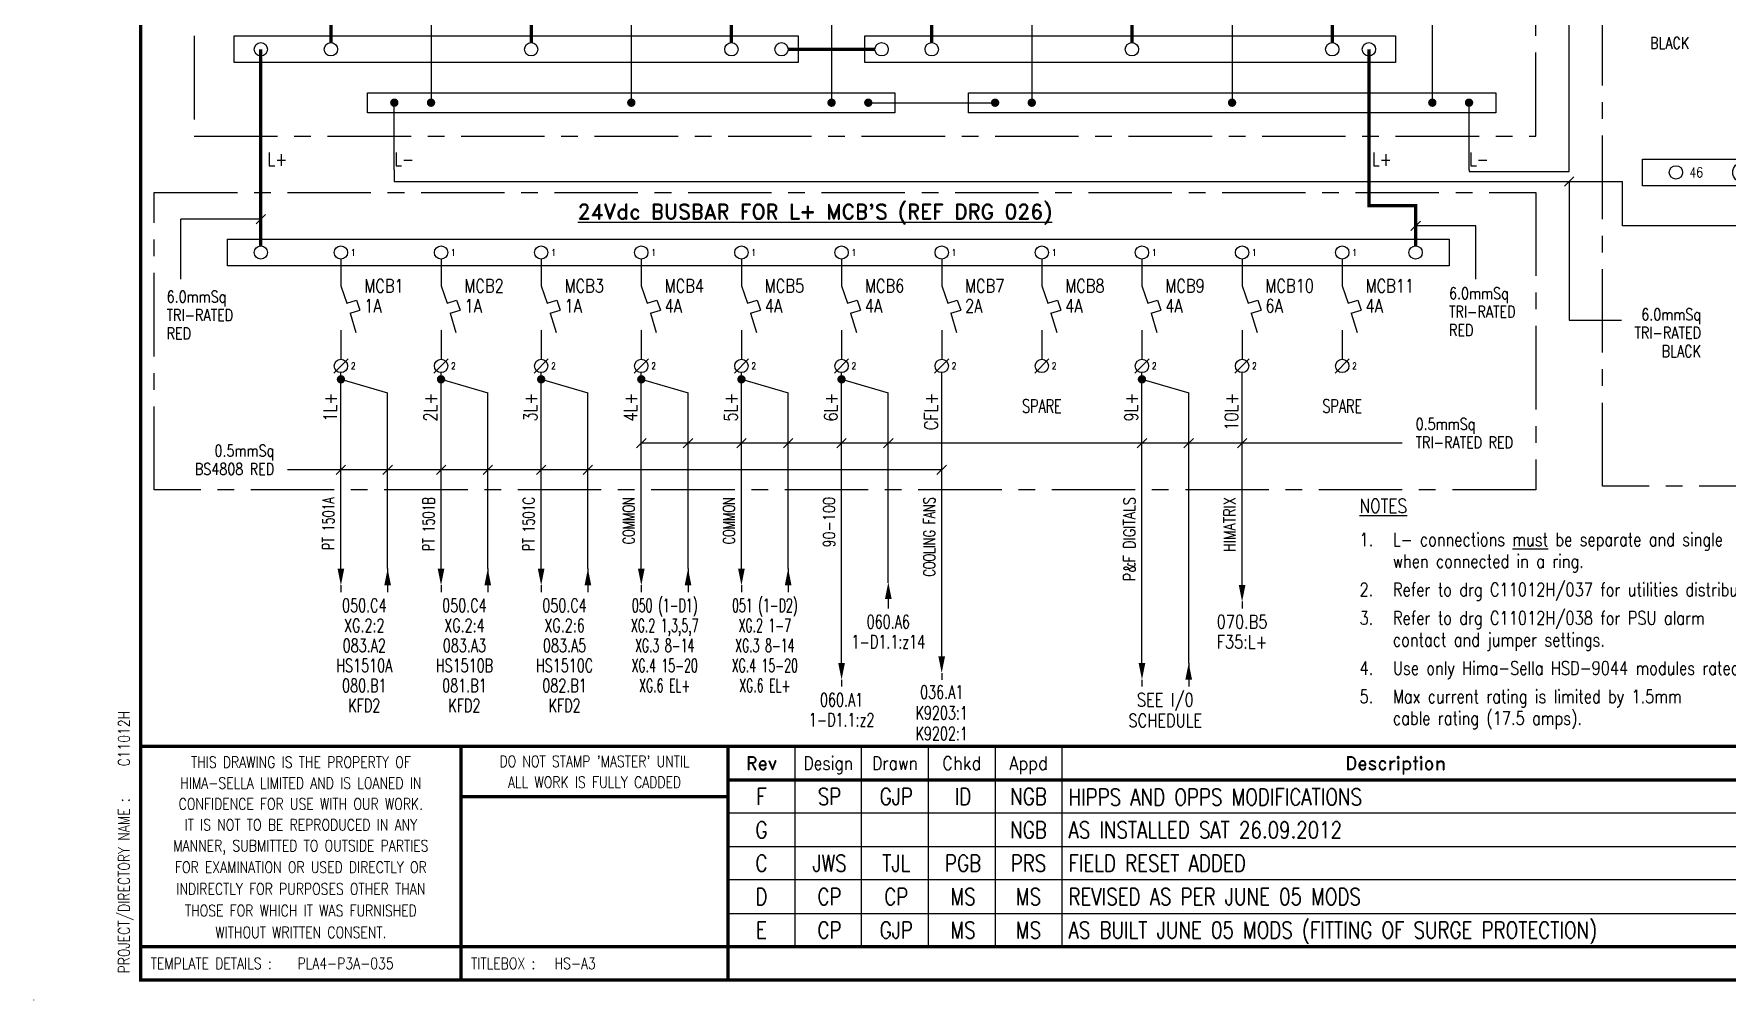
# Model space of a CAD drawing. Extents: x 0 to 414, y 0 to 285.
# Drawn here: x 0 to 253.7, y 0 to 144.8 of the extents above; entities that cross this region are included whole.
import ezdxf
from ezdxf.enums import TextEntityAlignment as Align

# ---------------------------------------------------------------- set-up
doc = ezdxf.new("R2010")
doc.units = 0
doc.header["$MEASUREMENT"] = 0
doc.linetypes.add('CENTER', pattern=[2, 1.25, -0.25, 0.25, -0.25])
doc.linetypes.add('CONTINU', pattern=[0])
doc.layers.get('0').update_dxf_attribs({"linetype": 'CONTINUOUS'})
for name, color, linetype in [('02-TEXT', 2, 'CONTINUOUS'), ('CATALOGUE', 2, 'CONTINUOUS'), ('COL', 2, 'CONTINU'), ('LOCATION', 2, 'CONTINUOUS'), ('MCABBLK-TR-6_0', 4, 'CONTINUOUS'), ('MCABMARKON', 4, 'CONTINUOUS'), ('MCABRED-TR-0_5', 4, 'CONTINUOUS'), ('MCABRED-TR-1_0', 4, 'CONTINUOUS'), ('PCABBLK-TR-6_0', 7, 'CONTINUOUS'), ('PCABBLU-TR-1_5', 7, 'CONTINUOUS'), ('PCABMARKON', 7, 'CONTINUOUS'), ('PCABRED-0_5', 7, 'CONTINUOUS'), ('PCABRED-TR-0_5', 7, 'CONTINUOUS'), ('PCABRED-TR-1_0', 7, 'CONTINUOUS'), ('PCABRED-TR-6_0', 7, 'CONTINUOUS'), ('RECORD', 2, 'CONTINUOUS'), ('ROW', 2, 'CONTINU'), ('SNA', 2, 'CONTINUOUS'), ('SPOTS', 7, 'CONTINUOUS'), ('TECHDATA', 2, 'CONTINUOUS'), ('TEXT', 2, 'CONTINUOUS'), ('TPOL', 3, 'CONTINUOUS'), ('UPS', 2, 'CONTINUOUS'), ('XR_FUNCTION', 2, 'CONTINUOUS'), ('XR_MAIN', 2, 'CONTINUOUS'), ('ZONE', 2, 'CONTINUOUS')]:
    doc.layers.add(name, color=color, linetype=linetype)
doc.styles.add('CATALOGU', font='ROMANS.shx', dxfattribs={"width": 0.8, "height": 2.5})
doc.styles.add('CROSSREF', font='ROMANS.shx', dxfattribs={"width": 0.8, "height": 1})
doc.styles.add('FUNCTION', font='romans.shx', dxfattribs={"width": 0.8, "height": 2.5})
doc.styles.add('LOCATION', font='ROMANS.shx', dxfattribs={"width": 0.8, "height": 2.5})
doc.styles.add('PINS', font='ROMANS.shx', dxfattribs={"width": 0.8, "height": 2.5})
doc.styles.add('REFERENC', font='ROMANS.shx', dxfattribs={"width": 0.8, "height": 2.5})
doc.styles.add('ROMAND', font='ROMAND')
doc.styles.add('ROMANS', font='romans.shx', dxfattribs={"width": 0.8})
doc.styles.add('SYMBOL', font='romans.shx', dxfattribs={"width": 0.8})
doc.styles.add('TECHDATA', font='ROMANS.shx', dxfattribs={"width": 0.8, "height": 2.5})
doc.styles.add('WIRES', font='ROMANS.shx', dxfattribs={"width": 0.8, "height": 2})
doc.styles.add('ZONE', font='ROMANS.shx', dxfattribs={"width": 0.8, "height": 2.5})

# ---------------------------------------------------------------- blocks, each defined once
blk = doc.blocks.new('EDREV')
at = {"color": 2, "style": 'ROMANS', "width": 0.8}
for tag, p in [('DES', (129.2, 29.25)), ('DRN', (139.2, 29.25)), ('CHKD', (149.2, 29.25)), ('DES', (129.2, 24.25)), ('DRN', (139.2, 24.25)), ('CHKD', (149.2, 24.25)), ('DES', (129.2, 19.25)), ('DRN', (139.2, 19.25)), ('CHKD', (149.2, 19.25)), ('DES', (129.2, 14.25)), ('DRN', (139.2, 14.25)), ('CHKD', (149.2, 14.25)), ('DES', (129.2, 9.25)), ('DRN', (139.2, 9.25)), ('CHKD', (149.2, 9.25))]:
    blk.add_attdef(tag, text='', height=2.5, dxfattribs=at).set_placement(p, align=Align.CENTER)
blk = doc.blocks.new('HS-A3')
at = {"color": 1}
for p, q in [((114, 38), (114, 8)), ((124, 8), (124, 38)), ((134, 8), (134, 38)), ((144, 38), (144, 8)), ((154, 38), (154, 8)), ((301.5, 28), (104, 28)), ((104, 23), (301.5, 23)), ((301.5, 18), (104, 18)), ((104, 13), (270.5, 13)), ((0, 0), (0, 0.025))]:
    blk.add_line(p, q, dxfattribs=at)
at = {"color": 1, "const_width": 0.5}
blk.add_lwpolyline([(16, 3), (409, 3), (409, 285), (16, 285)], close=True, dxfattribs=at)
for points in [[(409, 38), (16, 38)], [(64, 3), (64, 38)], [(104, 3), (104, 38)], [(270.5, 33), (104, 33)], [(104, 30.5), (64, 30.5)], [(270.5, 8), (16, 8)]]:
    blk.add_lwpolyline(points, dxfattribs=at)
at = {"color": 3, "lineweight": 13, "style": 'ROMANS', "width": 0.8}
for s, p in [('THIS DRAWING IS THE PROPERTY OF', (40, 35.6443)), ("DO NOT STAMP 'MASTER' UNTIL", (84, 35.7693)), ('HIMA-SELLA LIMITED AND IS LOANED IN', (40, 32.5193)), ('ALL WORK IS FULLY CADDED', (84, 32.6443)), ('CONFIDENCE FOR USE WITH OUR WORK.', (40, 29.3879)), ('IT IS NOT TO BE REPRODUCED IN ANY', (40, 26.2629)), ('MANNER, SUBMITTED TO OUTSIDE PARTIES', (40, 23.1379)), ('FOR EXAMINATION OR USED DIRECTLY OR', (40, 19.9054)), ('INDIRECTLY FOR PURPOSES OTHER THAN', (40, 16.6554)), ('THOSE FOR WHICH IT WAS FURNISHED', (40, 13.4054)), ('WITHOUT WRITTEN CONSENT.', (40, 10.1554))]:
    blk.add_text(s, height=1.7, dxfattribs=at).set_placement(p, align=Align.MIDDLE_CENTER)
at = {"color": 4, "style": 'ROMAND'}
for s, p in [('Rev', (109, 34.5)), ('Description', (204, 34.5))]:
    blk.add_text(s, height=2, dxfattribs=at).set_placement(p, align=Align.CENTER)
for s, width, p in [('Design', 0.85, (119, 34.5)), ('Drawn', 0.85, (129, 34.5)), ('Chkd', 0.9, (139, 34.5)), ('Appd', 0.9, (149, 34.5))]:
    blk.add_text(s, height=2, dxfattribs=dict(at, width=width)).set_placement(p, align=Align.CENTER)
at = {"color": 3, "style": 'ROMANS', "width": 0.8}
blk.add_text('PROJECT/DIRECTORY NAME :', height=1.7, rotation=90, dxfattribs=at).set_placement((13.5, 4), align=Align.MIDDLE_LEFT)
for s, p in [('TEMPLATE DETAILS :', (17.5, 5.5)), ('TITLEBOX :', (65.5, 5.5)), ('HS-A3', (78, 5.5))]:
    blk.add_text(s, height=1.7, dxfattribs=at).set_placement(p, align=Align.MIDDLE_LEFT)
at = {"layer": 'COL', "style": 'ROMAND', "flags": 9}
for tag, p in [('COL1', (48.5, 282.5)), ('COL2', (113.5, 282.5)), ('COL3', (178.5, 282.5)), ('COL4', (243.5, 282.5)), ('COL5', (308.5, 282.5)), ('COL6', (373.5, 282.5))]:
    blk.add_attdef(tag, p, '', height=2.5, dxfattribs=at)
at = {"layer": 'ROW', "style": 'ROMAND', "flags": 9}
for tag, p in [('ROW1', (406.5, 249.5)), ('ROW2', (406.5, 188.5)), ('ROW3', (406.5, 127.5)), ('ROW4', (406.5, 66.5))]:
    blk.add_attdef(tag, p, '', height=2.5, dxfattribs=at)
at = {"layer": 'UPS', "color": 3, "style": 'ROMANS', "width": 0.8, "flags": 8}
blk.add_attdef('PROJS->NOMPRO', text='', height=1.7, rotation=90, dxfattribs=at).set_placement((13.5, 35), align=Align.MIDDLE_LEFT)
at = {"layer": 'UPS', "style": 'ROMANS', "width": 0.8, "flags": 8}
for tag, height, p in [('PLANOS->VERIF', 2.5, (293.5, 34.25)), ('PLANOS->CANVI1', 2.5, (109, 29.25)), ('PLANOS->NCAN1', 2.5, (149, 29.25)), ('PLANOS->DCAN1', 2.5, (262.5, 29.25)), ('PLANOS->ORIG', 2.5, (293.5, 29.25)), ('PLANOS->CANVI2', 2.5, (109, 24.25)), ('PLANOS->NCAN2', 2.5, (149, 24.25)), ('PLANOS->DCAN2', 2.5, (262.5, 24.25)), ('PLANOS->HECHF', 2.5, (293.5, 24.25)), ('PLANOS->CANVI3', 2.5, (109, 19.25)), ('PLANOS->NCAN3', 2.5, (149, 19.25)), ('PLANOS->DCAN3', 2.5, (262.5, 19.25)), ('PLANOS->HECHD', 2.5, (293.5, 19.25)), ('PLANOS->CANVI4', 2.5, (109, 14.25)), ('PLANOS->NCAN4', 2.5, (149, 14.25)), ('PLANOS->DCAN4', 2.5, (262.5, 14.25)), ('PLANOS->DATACREA', 2.5, (293.5, 14.25)), ('PLANOS->CANVI5', 2.5, (109, 9.25)), ('PLANOS->NCAN5', 2.5, (149, 9.25)), ('PLANOS->DCAN5', 2.5, (262.5, 9.25)), ('PLANOS->NR1', 2.5, (293.5, 9.25)), ('PROJS->DESCPRO3', 5, (345.5, 5.5)), ('PLANOS->PLANO', 5, (378.5, 5.5)), ('PLANOS->USER', 5, (402.75, 5.5)), ('PLANOS->NR2', 2.5, (293.5, 4.25))]:
    blk.add_attdef(tag, text='', height=height, dxfattribs=at).set_placement(p, align=Align.CENTER)
at = {"layer": 'UPS', "style": 'ROMANS', "width": 3.1263, "flags": 8}
blk.add_attdef('PLANOS->MCAN1', text='', height=2.5, rotation=0.061173, dxfattribs=at).set_placement((155, 31.6443), (254, 31.75), align=Align.FIT)
at = {"layer": 'UPS', "style": 'ROMANS', "flags": 8}
for tag, width, p, p2 in [('PLANOS->MCAN2', 3.0574, (155, 26.75), (254, 26.75)), ('PLANOS->MCAN3', 3.0574, (155, 21.75), (254, 21.75)), ('PLANOS->MCAN4', 3.0462, (155, 16.75), (254, 16.75)), ('PLANOS->MCAN5', 3.0574, (155, 11.75), (254, 11.75))]:
    blk.add_attdef(tag, text='', height=2.5, dxfattribs=dict(at, width=width)).set_placement(p, p2, align=Align.FIT)
at = {"layer": 'UPS', "style": 'ROMANS', "width": 0.8, "flags": 8}
blk.add_attdef('PLANOS->DENOM', (313.5, 24.25), '', height=2.5, dxfattribs=at)
at = {"layer": 'UPS', "color": 4, "style": 'ROMANS', "width": 0.8, "flags": 8}
for tag, p in [('PROJS->DESCPRO1', (303, 19.25)), ('PROJS->DESCPRO2', (303, 14.25))]:
    blk.add_attdef(tag, p, '', height=2.5, dxfattribs=at)
at = {"layer": 'UPS', "color": 3, "style": 'ROMANS', "width": 0.8, "flags": 8}
blk.add_attdef('PLANOS->PROTOTIPO', text='', height=1.7, dxfattribs=at).set_placement((39.5, 5.5), align=Align.MIDDLE_LEFT)
at = {"layer": 'UPS', "style": 'ROMANS', "width": 0.8, "flags": 8}
blk.add_attdef('PLANOS->OBS4', text='', height=2.5, dxfattribs=at).set_placement((107, 5.5), align=Align.MIDDLE_LEFT)
blk = doc.blocks.new('MCB-1P')
for p, q in [((0, -1), (0, -5)), ((0, -5), (0.9023, -7.6008)), ((0.9023, -7.6008), (2.3372, -7.1636)), ((2.3372, -7.1636), (2.8504, -8.6581)), ((1.3626, -9.1114), (2.8504, -8.6581)), ((1.3626, -9.1114), (2.2372, -11.9817)), ((0, -11.616), (0, -16)), ((1.0607, -15.9393), (-1.0607, -18.0607))]:
    blk.add_line(p, q)
for centre in [(0, 0), (0, -17)]:
    blk.add_circle(centre, 1)
at = {"layer": 'CATALOGUE', "style": 'CATALOGU', "width": 0.8, "flags": 1}
blk.add_attdef('CATALOGUE', (3.5, -11), '', height=1, dxfattribs=at)
at = {"layer": 'LOCATION', "style": 'LOCATION', "width": 0.8, "flags": 1}
blk.add_attdef('LOCATION', (3.5, -14), '', height=1, dxfattribs=at)
at = {"layer": 'RECORD', "style": 'REFERENC', "width": 0.8, "flags": 1}
blk.add_attdef('RECORD', (3.5, -12.5), '', height=1, dxfattribs=at)
at = {"layer": 'SNA', "color": 4, "style": 'SYMBOL', "width": 0.8}
blk.add_attdef('SNA', (3.5, -6), '', height=2, dxfattribs=at)
at = {"layer": 'TECHDATA', "color": 4, "style": 'TECHDATA', "width": 0.8}
blk.add_attdef('TECHDATA02', (3.5, -9), '', height=2, dxfattribs=at)
at = {"layer": 'TPOL', "style": 'PINS', "width": 0.8}
for tag, p in [('CN1', (1.5, 0)), ('CN2', (1.5, -17))]:
    blk.add_attdef(tag, text='', height=1, dxfattribs=at).set_placement(p, align=Align.MIDDLE_LEFT)
at = {"layer": 'ZONE', "style": 'ZONE', "width": 0.8, "flags": 1}
blk.add_attdef('ZONE', (3.5, -15.5), '', height=1, dxfattribs=at)
blk = doc.blocks.new('LEGRAND')
at = {"color": 6, "linetype": 'CENTER', "ltscale": 10}
blk.add_lwpolyline([(0, 0), (167, 0), (167, -200), (0, -200)], close=True, dxfattribs=at)
for points in [[(6, -10), (160, -10), (160, -14), (6, -14)], [(6, -57), (160, -57), (160, -61), (6, -61)], [(6, -104), (160, -104), (160, -108), (6, -108)], [(6, -151), (160, -151), (160, -155), (6, -155)]]:
    blk.add_lwpolyline(points, close=True)
for centre, radius in [((11, -12), 1), ((21, -12), 1.5), ((29, -12), 1), ((37, -12), 1.5), ((47, -12), 1), ((59, -12), 1), ((71, -12), 1), ((83, -12), 1), ((95, -12), 1), ((107, -12), 1), ((119, -12), 1), ((129, -12), 1.5), ((137, -12), 1), ((145, -12), 1.5), ((155, -12), 1), ((11, -59), 1), ((21, -59), 1.5), ((29, -59), 1), ((37, -59), 1.5), ((47, -59), 1), ((59, -59), 1), ((71, -59), 1), ((83, -59), 1), ((95, -59), 1), ((107, -59), 1), ((119, -59), 1), ((129, -59), 1.5), ((137, -59), 1), ((145, -59), 1.5), ((155, -59), 1), ((11, -106), 1), ((21, -106), 1.5), ((29, -106), 1), ((37, -106), 1.5), ((47, -106), 1), ((59, -106), 1), ((71, -106), 1), ((83, -106), 1), ((95, -106), 1), ((107, -106), 1), ((119, -106), 1), ((129, -106), 1.5), ((137, -106), 1), ((145, -106), 1.5), ((155, -106), 1), ((11, -153), 1), ((21, -153), 1.5), ((29, -153), 1), ((37, -153), 1.5), ((47, -153), 1), ((59, -153), 1), ((71, -153), 1), ((83, -153), 1), ((95, -153), 1), ((107, -153), 1), ((119, -153), 1), ((129, -153), 1.5), ((137, -153), 1), ((145, -153), 1.5), ((155, -153), 1)]:
    blk.add_circle(centre, radius)
at = {"layer": 'CATALOGUE', "style": 'CATALOGU', "width": 0.8, "flags": 1}
blk.add_attdef('CATALOGUE', (18, -192), '', height=1, dxfattribs=at)
at = {"layer": 'LOCATION', "style": 'LOCATION', "width": 0.8, "flags": 1}
blk.add_attdef('LOCATION', (18, -194), '', height=1, dxfattribs=at)
at = {"layer": 'RECORD', "style": 'REFERENC', "width": 0.8, "flags": 1}
blk.add_attdef('RECORD', (18, -190), '', height=1, dxfattribs=at)
at = {"layer": 'SNA', "style": 'SYMBOL', "width": 0.8}
blk.add_attdef('SNA', text='', height=1.5, dxfattribs=at).set_placement((5, -196), align=Align.MIDDLE)
at = {"layer": 'TEXT', "color": 3, "style": 'SYMBOL', "width": 0.8}
for s, p in [('1', (13, -12)), ('2', (23, -12)), ('3', (31, -12)), ('4', (39, -12)), ('5', (49, -12)), ('6', (61, -12)), ('7', (73, -12)), ('8', (85, -12)), ('9', (97, -12)), ('10', (109, -12)), ('11', (121, -12)), ('12', (131, -12)), ('13', (139, -12)), ('14', (147, -12)), ('15', (157, -12)), ('16', (13, -59)), ('17', (23, -59)), ('18', (31, -59)), ('19', (39, -59)), ('20', (49, -59)), ('21', (61, -59)), ('22', (73, -59)), ('23', (85, -59)), ('24', (97, -59)), ('25', (109, -59)), ('26', (121, -59)), ('27', (131, -59)), ('28', (139, -59)), ('29', (147, -59)), ('30', (157, -59)), ('31', (13, -106)), ('32', (23, -106)), ('33', (31, -106)), ('34', (39, -106)), ('35', (49, -106)), ('36', (61, -106)), ('37', (73, -106)), ('38', (85, -106)), ('39', (97, -106)), ('40', (109, -106)), ('41', (121, -106)), ('42', (131, -106)), ('43', (139, -106)), ('44', (147, -106)), ('45', (157, -106)), ('46', (13, -153)), ('47', (23, -153)), ('48', (31, -153)), ('49', (39, -153)), ('50', (49, -153)), ('51', (61, -153)), ('52', (73, -153)), ('53', (85, -153)), ('54', (97, -153)), ('55', (109, -153)), ('56', (121, -153)), ('57', (131, -153)), ('58', (139, -153)), ('59', (147, -153)), ('60', (157, -153))]:
    blk.add_text(s, height=1.5, dxfattribs=at).set_placement(p, align=Align.MIDDLE_LEFT)
at = {"layer": 'TPOL', "style": 'PINS', "width": 0.8, "flags": 1}
for tag, p in [('CN1', (11, -12)), ('CN2', (21, -12)), ('CN3', (29, -12)), ('CN4', (37, -12)), ('CN5', (47, -12)), ('CN6', (59, -12)), ('CN7', (71, -12)), ('CN8', (83, -12)), ('CN9', (95, -12)), ('CN10', (107, -12)), ('CN11', (119, -12)), ('CN12', (129, -12)), ('CN13', (137, -12)), ('CN14', (145, -12)), ('CN15', (155, -12)), ('CN16', (11, -59)), ('CN17', (21, -59)), ('CN18', (29, -59)), ('CN19', (37, -59)), ('CN20', (47, -59)), ('CN21', (59, -59)), ('CN22', (71, -59)), ('CN23', (83, -59)), ('CN24', (95, -59)), ('CN25', (107, -59)), ('CN26', (119, -59)), ('CN27', (129, -59)), ('CN28', (137, -59)), ('CN29', (145, -59)), ('CN30', (155, -59)), ('CN31', (11, -106)), ('CN32', (21, -106)), ('CN33', (29, -106)), ('CN34', (37, -106)), ('CN35', (47, -106)), ('CN36', (59, -106)), ('CN37', (71, -106)), ('CN38', (83, -106)), ('CN39', (95, -106)), ('CN40', (107, -106)), ('CN41', (119, -106)), ('CN42', (129, -106)), ('CN43', (137, -106)), ('CN44', (145, -106)), ('CN45', (155, -106)), ('CN46', (11, -153)), ('CN47', (21, -153)), ('CN48', (29, -153)), ('CN49', (37, -153)), ('CN50', (47, -153)), ('CN51', (59, -153)), ('CN52', (71, -153)), ('CN53', (83, -153)), ('CN54', (95, -153)), ('CN55', (107, -153)), ('CN56', (119, -153)), ('CN57', (129, -153)), ('CN58', (137, -153)), ('CN59', (145, -153)), ('CN60', (155, -153))]:
    blk.add_attdef(tag, text='', height=1.5, dxfattribs=at).set_placement(p, align=Align.MIDDLE)
at = {"layer": 'ZONE', "style": 'ZONE', "width": 0.8, "flags": 1}
blk.add_attdef('ZONE', (18, -196), '', height=1, dxfattribs=at)
blk = doc.blocks.new('HSD9037')
for p, q in [((5, 0), (5, -5)), ((15, 0), (15, -5)), ((95, 0), (95, -5)), ((105, 0), (105, -5)), ((-5, -5), (25, -5)), ((85, -5), (115, -5)), ((-35, -15), (145, -15)), ((-35, -25), (145, -25)), ((-20, -25), (-20, -30)), ((-20, -25), (-20, -30)), ((10, -25), (10, -30)), ((40, -25), (40, -30)), ((70, -25), (70, -30)), ((100, -25), (100, -30)), ((130, -25), (130, -30)), ((-12.5, -30), (-12.5, -43)), ((17.5, -30), (17.5, -43)), ((47.5, -30), (47.5, -43)), ((77.5, -30), (77.5, -43)), ((107.5, -30), (107.5, -43)), ((137.5, -30), (137.5, -43)), ((53, -43), (72, -43))]:
    blk.add_line(p, q)
at = {"color": 6, "linetype": 'CENTER', "ltscale": 10}
blk.add_lwpolyline([(-48.0014, -48), (153, -48), (153, 7), (-48.0014, 7)], close=True, dxfattribs=at)
for points in [[(-33, -10, 0.5, 0.5, 0), (-33, -5, 0.5, 0.5, 0), (-5, -5, 0.5, 0.5, 0), (-5, 0, 0.5, 0.5, 0), (25, 0, 0.5, 0.5, 0), (25, -5, 0.5, 0.5, 0), (53, -5, 0.5, 0.5, 0), (53, -10, 0, 0, 0)], [(57, -10, 0.5, 0.5, 0), (57, -5, 0.5, 0.5, 0), (85, -5, 0.5, 0.5, 0), (85, 0, 0.5, 0.5, 0), (115, 0, 0.5, 0.5, 0), (115, -5, 0.5, 0.5, 0), (143, -5, 0.5, 0.5, 0), (143, -10, 0, 0, 0)]]:
    blk.add_lwpolyline(points, format="xyseb")
at = {"const_width": 0.5}
blk.add_lwpolyline([(-35, -30), (145, -30), (145, -10), (-35, -10)], close=True, dxfattribs=at)
for points in [[(-5, -10), (-5, -30)], [(25, -10), (25, -30)], [(55, -10), (55, -30)], [(85, -10), (85, -30)], [(115, -10), (115, -30)], [(-27.5, -30), (-27.5, -34)], [(2.5, -30), (2.5, -34)], [(32.5, -30), (32.5, -34)], [(62.5, -30), (62.5, -34)], [(92.5, -30), (92.5, -34)], [(122.5, -30), (122.5, -34)], [(54, -35), (41, -35)]]:
    blk.add_lwpolyline(points, dxfattribs=at)
for points in [[(-42, -33), (42.5, -33), (42.5, -37), (-42, -37)], [(52.5, -33), (132, -33), (132, -37), (52.5, -37)], [(-22, -41.5), (57, -41.5), (57, -44.5), (-22, -44.5)], [(67.9986, -41.5), (147, -41.5), (147, -44.5), (67.9986, -44.5)]]:
    blk.add_lwpolyline(points, close=True)
at = {"const_width": 0.625}
for points in [[(-18.3125, -43, 1), (-17.6875, -43, 1)], [(-12.8125, -43, 1), (-12.1875, -43, 1)], [(17.1875, -43, 1), (17.8125, -43, 1)], [(47.1875, -43, 1), (47.8125, -43, 1)], [(52.6875, -43, 1), (53.3125, -43, 1)], [(71.6875, -43, 1), (72.3125, -43, 1)], [(77.1875, -43, 1), (77.8125, -43, 1)], [(107.1875, -43, 1), (107.8125, -43, 1)], [(137.1875, -43, 1), (137.8125, -43, 1)], [(142.6875, -43, 1), (143.3125, -43, 1)]]:
    blk.add_lwpolyline(points, format="xyb", close=True, dxfattribs=at)
for centre in [(-38, -35), (-27.5, -35), (2.5, -35), (32.5, -35), (40, -35), (55, -35), (62.5, -35), (92.5, -35), (122.5, -35), (128, -35)]:
    blk.add_circle(centre, 1)
at = {"layer": 'TEXT'}
blk.add_line((21.0282, 2), (88.9718, 2), dxfattribs=at)
at = {"layer": 'CATALOGUE', "style": 'CATALOGU', "width": 0.8, "flags": 1}
blk.add_attdef('CATALOGUE', (-44, -17), '', height=1, dxfattribs=at)
at = {"layer": 'LOCATION', "style": 'LOCATION', "width": 0.8, "flags": 1}
blk.add_attdef('LOCATION', (-44, -19), '', height=1, dxfattribs=at)
at = {"layer": 'RECORD', "style": 'REFERENC', "width": 0.8, "flags": 1}
blk.add_attdef('RECORD', (-44, -15), '', height=1, dxfattribs=at)
at = {"layer": 'SNA', "style": 'SYMBOL', "width": 0.8}
blk.add_attdef('SNA', text='', height=1.5, dxfattribs=at).set_placement((-43, 2), align=Align.MIDDLE)
at = {"layer": 'TECHDATA', "style": 'TECHDATA', "width": 0.8}
blk.add_attdef('TECHDATA01', text='', height=2.5, dxfattribs=at).set_placement((52.2367, 2.5), align=Align.CENTER)
at = {"layer": 'TEXT', "color": 3, "style": 'ROMANS', "width": 0.8}
for s, p in [('MAINS INPUT A', (10, -7.5)), ('MAINS INPUT B', (100, -7.5)), ('MODULE 1', (-20, -12.5)), ('MODULE 2', (10, -12.5)), ('MODULE 3', (40, -12.5)), ('MODULE 4', (70, -12.5)), ('MODULE 5', (100, -12.5)), ('MODULE 6', (130, -12.5))]:
    blk.add_text(s, height=2, dxfattribs=at).set_placement(p, align=Align.MIDDLE)
at = {"layer": 'TPOL', "style": 'PINS', "width": 0.8}
for tag, p in [('CN1', (0, -1.5)), ('CN2', (10, -1.5)), ('CN3', (20, -1.5)), ('CN4', (90, -1.5)), ('CN5', (100, -1.5)), ('CN6', (110, -1.5))]:
    blk.add_attdef(tag, text='', height=2, dxfattribs=at).set_placement(p, align=Align.TOP_CENTER)
for tag, p in [('CN7', (-27.5, -29)), ('CN8', (-12.5, -29)), ('CN9', (2.5, -29)), ('CN10', (17.5, -29)), ('CN11', (32.5, -29)), ('CN12', (47.5, -29)), ('CN13', (62.5, -29)), ('CN14', (77.5, -29)), ('CN15', (92.5, -29)), ('CN16', (107.5, -29)), ('CN17', (122.5, -29)), ('CN18', (137.5, -29))]:
    blk.add_attdef(tag, text='', height=2, dxfattribs=at).set_placement(p, align=Align.BOTTOM_CENTER)
at = {"layer": 'TPOL', "style": 'PINS', "width": 0.8, "flags": 1}
for tag, p in [('CN19', (-38, -38)), ('CN20', (128, -38)), ('CN21', (-18, -45)), ('CN22', (143, -45))]:
    blk.add_attdef(tag, text='', height=2, dxfattribs=at).set_placement(p, align=Align.TOP_CENTER)
at = {"layer": 'ZONE', "style": 'ZONE', "width": 0.8, "flags": 1}
blk.add_attdef('ZONE', (-44, -21), '', height=1, dxfattribs=at)
blk = doc.blocks.new('EQUPOT01')
blk.add_line((0, 1), (0, 0))
blk.add_solid([(0.5, 3.5), (-0.5, 3.5), (0, 1)])
at = {"layer": 'TEXT', "style": 'ROMANS', "width": 0.8}
blk.add_attdef('CONNECTION', text='', height=2, dxfattribs=at).set_placement((0, -4), align=Align.TOP_CENTER)
at = {"layer": 'TPOL', "style": 'ROMANS', "width": 0.8, "flags": 8}
blk.add_attdef('CN1', (0, 3.5), '', height=0.0025, rotation=270, dxfattribs=at)
at = {"layer": 'XR_FUNCTION', "style": 'FUNCTION', "width": 0.8, "flags": 1}
blk.add_attdef('XR_FUNCTION', text='', height=1, dxfattribs=at).set_placement((0, 2), align=Align.TOP_CENTER)
at = {"layer": 'XR_MAIN', "style": 'CROSSREF', "width": 0.8}
for tag in ['XR_PREV', 'XR_NEXT']:
    blk.add_attdef(tag, text='', height=2, dxfattribs=at).set_placement((0, -1), align=Align.TOP_CENTER)

msp = doc.modelspace()

# ---------------------------------------------------------------- linework, layer by layer
for p, q in [((53, 64.6389), (53, 61.1389)), ((68, 64.6389), (68, 61.1389)), ((83, 64.6389), (83, 61.1389)), ((98, 64.6389), (98, 61.1389)), ((113, 64.6389), (113, 61.1389)), ((46, 62.1389), (46, 61.1389)), ((61, 62.1389), (61, 61.1389)), ((76, 62.1389), (76, 61.1389)), ((91, 62.1389), (91, 61.1389)), ((106, 62.1389), (106, 61.1389)), ((128, 62.1923), (128, 58.6923)), ((136, 49), (136, 48)), ((173, 50.5), (173, 47)), ((121, 48), (121, 47)), ((166, 48), (166, 47))]:
    msp.add_line(p, q)
at = {"const_width": 0.5}
msp.add_lwpolyline([(34, 113), (34, 142.4396)], dxfattribs=at)
at = {"color": 6, "linetype": 'CENTER', "ltscale": 10}
msp.add_lwpolyline([(18, 121), (225, 121), (225, 76.4372), (18, 76.4372)], close=True, dxfattribs=at)
msp.add_lwpolyline([(29, 114), (212, 114), (212, 110), (29, 110)], close=True)
for centre in [(34, 112), (207, 112)]:
    msp.add_circle(centre, 1)
for points in [[(46.5, 64.6389), (45.5, 64.6389), (46, 62.1389)], [(52.5, 62.1389), (53.5, 62.1389), (53, 64.6389)], [(61.5, 64.6389), (60.5, 64.6389), (61, 62.1389)], [(67.5, 62.1389), (68.5, 62.1389), (68, 64.6389)], [(76.5, 64.6389), (75.5, 64.6389), (76, 62.1389)], [(82.5, 62.1389), (83.5, 62.1389), (83, 64.6389)], [(91.5, 64.6389), (90.5, 64.6389), (91, 62.1389)], [(97.5, 62.1389), (98.5, 62.1389), (98, 64.6389)], [(106.5, 64.6389), (105.5, 64.6389), (106, 62.1389)], [(112.5, 62.1389), (113.5, 62.1389), (113, 64.6389)], [(127.5, 60.0817), (128.5, 60.0817), (128, 62.5817)], [(136.5, 51.5), (135.5, 51.5), (136, 49)], [(121.5, 50.5), (120.5, 50.5), (121, 48)], [(166.5, 50.5), (165.5, 50.5), (166, 48)], [(172.5, 48), (173.5, 48), (173, 50.5)]]:
    msp.add_solid(points)
at = {"layer": 'PCABBLK-TR-6_0'}
for p, q in [((230, 124.1355), (230, 270)), ((54, 124.3974), (54, 133.9396)), ((215, 124.3974), (215, 133.9396)), ((54, 124.3974), (54, 122.6381)), ((215, 124.3974), (215, 124.1355)), ((54, 122.6381), (238, 122.6381)), ((215, 124.1355), (230, 124.1355)), ((238, 116), (238, 122.6381)), ((272, 116), (238, 116))]:
    msp.add_line(p, q, dxfattribs=at)
at = {"layer": 'PCABBLU-TR-1_5'}
msp.add_lwpolyline([(200, 142.4396, 0.5, 0.5, 0), (200, 119, 0.5, 0.5, 0), (200, 119, 0.5, 0.5, 0), (207, 119, 0.5, 0.5, 0), (207, 113, 0, 0, 0)], format="xyseb", dxfattribs=at)
at = {"layer": 'PCABMARKON'}
for p, q in [((166, 93), (166, 94)), ((181, 91), (181, 94)), ((166, 93), (173, 91)), ((166, 49.5), (166, 93)), ((173, 50.5), (173, 91)), ((181, 62.1923), (181, 91))]:
    msp.add_line(p, q, dxfattribs=at)
at = {"layer": 'PCABRED-0_5'}
for p, q in [((136, 51.5), (136, 94)), ((121, 50.5), (121, 91)), ((128, 62.5), (128, 91))]:
    msp.add_line(p, q, dxfattribs=at)
at = {"layer": 'PCABRED-TR-0_5'}
for p, q in [((46, 93), (46, 94)), ((76, 93), (76, 94)), ((106, 93), (106, 94)), ((46, 93), (53, 91)), ((46, 64.6389), (46, 93)), ((76, 93), (83, 91)), ((76, 64.6389), (76, 93)), ((106, 93), (113, 91)), ((106, 64.6389), (106, 93)), ((53, 64.6389), (53, 91)), ((83, 64.6389), (83, 91)), ((113, 64.6389), (113, 91))]:
    msp.add_line(p, q, dxfattribs=at)
at = {"layer": 'PCABRED-TR-1_0'}
for p, q in [((61, 93), (61, 94)), ((91, 93), (91, 94)), ((121, 93), (121, 94)), ((61, 93), (68, 91)), ((61, 64.6389), (61, 93)), ((91, 93), (98, 91)), ((91, 64.6389), (91, 93)), ((121, 93), (128, 91)), ((121, 91), (121, 93)), ((68, 64.6389), (68, 91)), ((98, 64.6389), (98, 91))]:
    msp.add_line(p, q, dxfattribs=at)
at = {"layer": 'PCABRED-TR-6_0'}
for p, q in [((34, 113), (34, 141.4396)), ((200, 129), (200, 141.4396))]:
    msp.add_line(p, q, dxfattribs=at)
at = {"layer": 'SPOTS', "color": 7, "const_width": 0.625}
for points in [[(45.6875, 93, 1), (46.3125, 93, 1)], [(60.6875, 93, 1), (61.3125, 93, 1)], [(75.6875, 93, 1), (76.3125, 93, 1)], [(90.6875, 93, 1), (91.3125, 93, 1)], [(105.6875, 93, 1), (106.3125, 93, 1)], [(120.6875, 93, 1), (121.3125, 93, 1)], [(165.6875, 93, 1), (166.3125, 93, 1)]]:
    msp.add_lwpolyline(points, format="xyb", close=True, dxfattribs=at)
at = {"layer": 'TEXT', "color": 3}
for p, q in [((229.2933, 121.9314), (230.7067, 123.3448)), ((230, 122.6381), (230, 101.8433)), ((34, 117), (22, 117)), ((22, 108), (22, 117)), ((33.2933, 116.2933), (34.7067, 117.7067)), ((206.2933, 115.2933), (207.7067, 116.7067)), ((216, 116), (207, 116)), ((216, 108), (216, 116)), ((230, 101.8433), (237.8482, 101.8433)), ((90.2933, 82.7305), (91.7067, 84.1439)), ((97.2933, 82.7305), (98.7067, 84.1439)), ((105.2933, 82.7305), (106.7067, 84.1439)), ((112.2933, 82.7305), (113.7067, 84.1439)), ((120.2933, 82.7305), (121.7067, 84.1439)), ((120.2933, 82.7305), (121.7067, 84.1439)), ((127.2933, 82.7305), (128.7067, 84.1439)), ((127.2933, 82.7305), (128.7067, 84.1439)), ((165.2933, 82.7305), (166.7067, 84.1439)), ((165.2933, 82.7305), (166.7067, 84.1439)), ((172.2933, 82.7305), (173.7067, 84.1439)), ((172.2933, 82.7305), (173.7067, 84.1439)), ((180.2933, 82.7305), (181.7067, 84.1439)), ((180.2933, 82.7305), (181.7067, 84.1439)), ((136, 83.4372), (91, 83.4372)), ((205, 83.4372), (136, 83.4372)), ((136, 79.4372), (38, 79.4372)), ((45.2933, 78.7305), (46.7067, 80.1439)), ((52.2933, 78.7305), (53.7067, 80.1439)), ((60.2933, 78.7305), (61.7067, 80.1439)), ((67.2933, 78.7305), (68.7067, 80.1439)), ((75.2933, 78.7305), (76.7067, 80.1439)), ((82.2933, 78.7305), (83.7067, 80.1439)), ((135.2933, 78.7305), (136.7067, 80.1439))]:
    msp.add_line(p, q, dxfattribs=at)

# ---------------------------------------------------------------- block references
ref = msp.add_blockref('HS-A3', (0, 0))
ref.add_attrib('PROJS->NOMPRO', 'C11012H', dxfattribs={"layer": 'UPS', "color": 3, "height": 1.7, "rotation": 90, "style": 'ROMANS', "width": 0.8, "flags": 8}).set_placement((13.5, 35), align=Align.MIDDLE_LEFT)
ref.add_attrib('PLANOS->PROTOTIPO', 'PLA4-P3A-035', dxfattribs={"layer": 'UPS', "color": 3, "height": 1.7, "style": 'ROMANS', "width": 0.8, "flags": 8}).set_placement((39.5, 5.5), align=Align.MIDDLE_LEFT)
ref.add_attrib('PLANOS->NCAN5', 'MS', dxfattribs={"layer": 'UPS', "height": 2.5, "style": 'ROMANS', "width": 0.8, "flags": 8}).set_placement((149, 9.25), align=Align.CENTER)
ref.add_attrib('PLANOS->NCAN2', 'NGB', dxfattribs={"layer": 'UPS', "height": 2.5, "style": 'ROMANS', "width": 0.8, "flags": 8}).set_placement((149, 24.25), align=Align.CENTER)
ref.add_attrib('PLANOS->NCAN3', 'PRS', dxfattribs={"layer": 'UPS', "height": 2.5, "style": 'ROMANS', "width": 0.8, "flags": 8}).set_placement((149, 19.25), align=Align.CENTER)
ref.add_attrib('PLANOS->NCAN4', 'MS', dxfattribs={"layer": 'UPS', "height": 2.5, "style": 'ROMANS', "width": 0.8, "flags": 8}).set_placement((149, 14.25), align=Align.CENTER)
ref.add_attrib('PLANOS->NCAN1', 'NGB', dxfattribs={"layer": 'UPS', "height": 2.5, "style": 'ROMANS', "width": 0.8, "flags": 8}).set_placement((149, 29.25), align=Align.CENTER)
ref.add_attrib('PLANOS->CANVI5', 'E', dxfattribs={"layer": 'UPS', "height": 2.5, "style": 'ROMANS', "width": 0.8, "flags": 8}).set_placement((109, 9.25), align=Align.CENTER)
ref.add_attrib('PLANOS->CANVI4', 'D', dxfattribs={"layer": 'UPS', "height": 2.5, "style": 'ROMANS', "width": 0.8, "flags": 8}).set_placement((109, 14.25), align=Align.CENTER)
ref.add_attrib('PLANOS->CANVI2', 'G', dxfattribs={"layer": 'UPS', "height": 2.5, "style": 'ROMANS', "width": 0.8, "flags": 8}).set_placement((109, 24.25), align=Align.CENTER)
ref.add_attrib('PLANOS->CANVI3', 'C', dxfattribs={"layer": 'UPS', "height": 2.5, "style": 'ROMANS', "width": 0.8, "flags": 8}).set_placement((109, 19.25), align=Align.CENTER)
ref.add_attrib('PLANOS->CANVI1', 'F', dxfattribs={"layer": 'UPS', "height": 2.5, "style": 'ROMANS', "width": 0.8, "flags": 8}).set_placement((109, 29.25), align=Align.CENTER)
ref = msp.add_blockref('LEGRAND', (235, 277))
ref.add_attrib('SNA', 'E7', dxfattribs={"layer": 'SNA', "height": 1.5, "style": 'SYMBOL', "width": 0.8}).set_placement((398, 273.3289), align=Align.MIDDLE)
ref = msp.add_blockref('HSD9037', (72, 177.4396))
ref.add_attrib('CN1', '21', dxfattribs={"layer": 'TPOL', "height": 2, "style": 'PINS', "width": 0.8}).set_placement((72, 175.9396), align=Align.TOP_CENTER)
ref.add_attrib('CN2', '19', dxfattribs={"layer": 'TPOL', "height": 2, "style": 'PINS', "width": 0.8}).set_placement((82, 175.9396), align=Align.TOP_CENTER)
ref.add_attrib('CN3', '20', dxfattribs={"layer": 'TPOL', "height": 2, "style": 'PINS', "width": 0.8}).set_placement((92, 175.9396), align=Align.TOP_CENTER)
ref.add_attrib('CN4', '24', dxfattribs={"layer": 'TPOL', "height": 2, "style": 'PINS', "width": 0.8}).set_placement((162, 175.9396), align=Align.TOP_CENTER)
ref.add_attrib('CN5', '22', dxfattribs={"layer": 'TPOL', "height": 2, "style": 'PINS', "width": 0.8}).set_placement((172, 175.9396), align=Align.TOP_CENTER)
ref.add_attrib('CN6', '23', dxfattribs={"layer": 'TPOL', "height": 2, "style": 'PINS', "width": 0.8}).set_placement((182, 175.9396), align=Align.TOP_CENTER)
ref.add_attrib('CN7', 'X7', dxfattribs={"layer": 'TPOL', "height": 2, "style": 'PINS', "width": 0.8}).set_placement((44.5, 148.4396), align=Align.BOTTOM_CENTER)
ref.add_attrib('CN8', 'X8', dxfattribs={"layer": 'TPOL', "height": 2, "style": 'PINS', "width": 0.8}).set_placement((59.5, 148.4396), align=Align.BOTTOM_CENTER)
ref.add_attrib('CN9', 'X9', dxfattribs={"layer": 'TPOL', "height": 2, "style": 'PINS', "width": 0.8}).set_placement((74.5, 148.4396), align=Align.BOTTOM_CENTER)
ref.add_attrib('CN10', 'X10', dxfattribs={"layer": 'TPOL', "height": 2, "style": 'PINS', "width": 0.8}).set_placement((89.5, 148.4396), align=Align.BOTTOM_CENTER)
ref.add_attrib('CN11', 'X11', dxfattribs={"layer": 'TPOL', "height": 2, "style": 'PINS', "width": 0.8}).set_placement((104.5, 148.4396), align=Align.BOTTOM_CENTER)
ref.add_attrib('CN12', 'X12', dxfattribs={"layer": 'TPOL', "height": 2, "style": 'PINS', "width": 0.8}).set_placement((119.5, 148.4396), align=Align.BOTTOM_CENTER)
ref.add_attrib('CN13', 'X13', dxfattribs={"layer": 'TPOL', "height": 2, "style": 'PINS', "width": 0.8}).set_placement((134.5, 148.4396), align=Align.BOTTOM_CENTER)
ref.add_attrib('CN14', 'X14', dxfattribs={"layer": 'TPOL', "height": 2, "style": 'PINS', "width": 0.8}).set_placement((149.5, 148.4396), align=Align.BOTTOM_CENTER)
ref.add_attrib('CN15', 'X15', dxfattribs={"layer": 'TPOL', "height": 2, "style": 'PINS', "width": 0.8}).set_placement((164.5, 148.4396), align=Align.BOTTOM_CENTER)
ref.add_attrib('SNA', 'X1', dxfattribs={"layer": 'SNA', "height": 1.5, "style": 'SYMBOL', "width": 0.8}).set_placement((27.4352, 180.4681), align=Align.MIDDLE)
ref.add_attrib('CN17', 'X17', dxfattribs={"layer": 'TPOL', "height": 2, "style": 'PINS', "width": 0.8}).set_placement((194.5, 148.4396), align=Align.BOTTOM_CENTER)
ref.add_attrib('CN18', 'X18', dxfattribs={"layer": 'TPOL', "height": 2, "style": 'PINS', "width": 0.8}).set_placement((209.5, 148.4396), align=Align.BOTTOM_CENTER)
ref.add_attrib('TECHDATA01', 'HSD9037 RACK - 120Vac/24Vdc', dxfattribs={"layer": 'TECHDATA', "height": 2.5, "style": 'TECHDATA', "width": 0.8}).set_placement((124.2367, 179.9396), align=Align.CENTER)
ref.add_attrib('CN16', 'X16', dxfattribs={"layer": 'TPOL', "height": 2, "style": 'PINS', "width": 0.8}).set_placement((179.5, 148.4396), align=Align.BOTTOM_CENTER)
for p, values in [((46, 112), {'CN1': '1', 'CN2': '2', 'SNA': 'MCB1', 'TECHDATA02': '1A'}), ((61, 112), {'CN1': '1', 'CN2': '2', 'SNA': 'MCB2', 'TECHDATA02': '1A'}), ((76, 112), {'CN1': '1', 'CN2': '2', 'SNA': 'MCB3', 'TECHDATA02': '1A'}), ((91, 112), {'CN1': '1', 'CN2': '2', 'SNA': 'MCB4', 'TECHDATA02': '4A'}), ((106, 112), {'CN1': '1', 'CN2': '2', 'SNA': 'MCB5', 'TECHDATA02': '4A'}), ((121, 112), {'CN1': '1', 'CN2': '2', 'SNA': 'MCB6', 'TECHDATA02': '4A'}), ((136, 112), {'CN1': '1', 'CN2': '2', 'SNA': 'MCB7', 'TECHDATA02': '2A'}), ((151, 112), {'CN1': '1', 'CN2': '2', 'SNA': 'MCB8', 'TECHDATA02': '4A'}), ((166, 112), {'CN1': '1', 'CN2': '2', 'SNA': 'MCB9', 'TECHDATA02': '4A'}), ((181, 112), {'CN1': '1', 'CN2': '2', 'SNA': 'MCB10', 'TECHDATA02': '6A'}), ((196, 112), {'CN1': '1', 'CN2': '2', 'SNA': 'MCB11', 'TECHDATA02': '4A'})]:
    msp.add_blockref('MCB-1P', p).add_auto_attribs(values)
ref = msp.add_blockref('EQUPOT01', (181, 58.6923))
ref.add_attrib('CN1', '1', (181, 62.1923), dxfattribs={"layer": 'TPOL', "height": 0.0025, "rotation": 270, "style": 'ROMANS', "width": 0.8})
ref.add_attrib('CONNECTION', 'F35:L+', dxfattribs={"layer": 'TEXT', "height": 2, "style": 'ROMANS', "width": 0.8}).set_placement((181, 54.6923), align=Align.TOP_CENTER)
ref.add_attrib('XR_NEXT', '070.B5', dxfattribs={"layer": 'XR_MAIN', "height": 2, "style": 'CROSSREF', "width": 0.8}).set_placement((181, 57.6923), align=Align.TOP_CENTER)
ref = msp.add_blockref('EDREV', (-10, 0))
ref.add_attrib('DES', 'SP', dxfattribs={"color": 2, "height": 2.5, "style": 'ROMANS', "width": 0.8}).set_placement((119.2, 29.25), align=Align.CENTER)
ref.add_attrib('DRN', 'GJP', dxfattribs={"color": 2, "height": 2.5, "style": 'ROMANS', "width": 0.8}).set_placement((129.2, 29.25), align=Align.CENTER)
ref.add_attrib('CHKD', 'ID', dxfattribs={"color": 2, "height": 2.5, "style": 'ROMANS', "width": 0.8}).set_placement((139.2, 29.25), align=Align.CENTER)
ref.add_attrib('DES', 'JWS', dxfattribs={"color": 2, "height": 2.5, "style": 'ROMANS', "width": 0.8}).set_placement((119.2, 19.25), align=Align.CENTER)
ref.add_attrib('DRN', 'TJL', dxfattribs={"color": 2, "height": 2.5, "style": 'ROMANS', "width": 0.8}).set_placement((129.2, 19.25), align=Align.CENTER)
ref.add_attrib('CHKD', 'PGB', dxfattribs={"color": 2, "height": 2.5, "style": 'ROMANS', "width": 0.8}).set_placement((139.2, 19.25), align=Align.CENTER)
ref.add_attrib('DES', 'CP', dxfattribs={"color": 2, "height": 2.5, "style": 'ROMANS', "width": 0.8}).set_placement((119.2, 14.25), align=Align.CENTER)
ref.add_attrib('DRN', 'CP', dxfattribs={"color": 2, "height": 2.5, "style": 'ROMANS', "width": 0.8}).set_placement((129.2, 14.25), align=Align.CENTER)
ref.add_attrib('CHKD', 'MS', dxfattribs={"color": 2, "height": 2.5, "style": 'ROMANS', "width": 0.8}).set_placement((139.2, 14.25), align=Align.CENTER)
ref.add_attrib('DES', 'CP', dxfattribs={"color": 2, "height": 2.5, "style": 'ROMANS', "width": 0.8}).set_placement((119.2, 9.25), align=Align.CENTER)
ref.add_attrib('DRN', 'GJP', dxfattribs={"color": 2, "height": 2.5, "style": 'ROMANS', "width": 0.8}).set_placement((129.2, 9.25), align=Align.CENTER)
ref.add_attrib('CHKD', 'MS', dxfattribs={"color": 2, "height": 2.5, "style": 'ROMANS', "width": 0.8}).set_placement((139.2, 9.25), align=Align.CENTER)

# ---------------------------------------------------------------- texts
at = {"layer": '02-TEXT', "color": 4, "style": 'WIRES', "width": 0.8}
msp.add_text('CFL+', height=2, rotation=90, dxfattribs=at).set_placement((136, 91), align=Align.BOTTOM_RIGHT)
at = {"layer": 'MCABBLK-TR-6_0', "style": 'WIRES', "width": 0.8}
for p in [(54, 124.3974), (215, 124.3974)]:
    msp.add_text('L-', height=2, dxfattribs=at).set_placement(p, align=Align.BOTTOM_LEFT)
at = {"layer": 'MCABMARKON', "style": 'WIRES', "width": 0.8}
for s, p in [('9L+', (166, 91)), ('10L+', (181, 91))]:
    msp.add_text(s, height=2, rotation=90, dxfattribs=at).set_placement(p, align=Align.BOTTOM_RIGHT)
at = {"layer": 'MCABRED-TR-0_5', "style": 'WIRES', "width": 0.8}
for s, p in [('1L+', (46, 91)), ('3L+', (76, 91)), ('5L+', (106, 91))]:
    msp.add_text(s, height=2, rotation=90, dxfattribs=at).set_placement(p, align=Align.BOTTOM_RIGHT)
at = {"layer": 'MCABRED-TR-1_0', "style": 'WIRES', "width": 0.8}
for s, p in [('2L+', (61, 91)), ('4L+', (91, 91)), ('6L+', (121, 91))]:
    msp.add_text(s, height=2, rotation=90, dxfattribs=at).set_placement(p, align=Align.BOTTOM_RIGHT)
at = {"layer": 'TEXT', "color": 4, "style": 'ROMANS', "width": 0.8}
for s, p in [('BLACK', (248, 142.5)), ('6.0mmSq', (249.746, 101.8433)), ('TRI-RATED', (249.746, 99.0933)), ('BLACK', (249.746, 96.3433)), ('0.5mmSq', (36, 81.4372)), ('BS4808 RED', (36, 78.6872))]:
    msp.add_text(s, height=1.75, dxfattribs=at).set_placement(p, align=Align.RIGHT)
at = {"layer": 'TEXT', "color": 4, "style": 'WIRES', "width": 0.8}
for p in [(35, 124.3974), (200.4579, 124.3974)]:
    msp.add_text('L+', height=2, dxfattribs=at).set_placement(p, align=Align.BOTTOM_LEFT)
at = {"layer": 'TEXT', "style": 'ROMAND'}
msp.add_text("%%u24Vdc BUSBAR FOR L+ MCB'S (REF DRG 026)", height=2.25, dxfattribs=at).set_placement((117, 117), align=Align.CENTER)
at = {"layer": 'TEXT', "color": 4, "style": 'ROMANS', "width": 0.8}
for s, height, p in [('6.0mmSq', 1.75, (212, 105)), ('6.0mmSq', 1.75, (19.8859, 104.5)), ('TRI-RATED', 1.75, (19.8859, 101.75)), ('TRI-RATED', 1.75, (212, 102.25)), ('RED', 1.75, (19.8859, 99)), ('RED', 1.75, (212, 99.5)), ('0.5mmSq', 1.75, (207, 85.4372)), ('TRI-RATED RED', 1.75, (207, 82.6872)), ('%%UNOTES', 2.1, (198.5959, 72.9993)), ('1.', 2, (198.5959, 67.9993)), ('L- connections %%umust%%u be separate and single', 2, (203.5959, 67.9993)), ('when connected in a ring.', 2, (203.5959, 64.7493)), ('2.', 2, (198.5959, 60.4993)), ('Refer to drg C11012H/037 for utilities distribution.', 2, (203.5959, 60.4993)), ('Refer to drg C11012H/038 for PSU alarm', 2, (203.5959, 56.2493)), ('3.', 2, (198.5959, 56.2493)), ('contact and jumper settings.', 2, (203.5959, 52.9993)), ('4.', 2, (198.5959, 48.7493)), ('Use only Hima-Sella HSD-9044 modules rated at 20A.', 2, (203.5959, 48.7493)), ('5.', 2, (198.5959, 44.4993)), ('Max current rating is limited by 1.5mm', 2, (203.5961, 44.4993)), ('cable rating (17.5 amps).', 2, (203.5961, 41.2493))]:
    msp.add_text(s, height=height, dxfattribs=at).set_placement(p)
at = {"layer": 'TEXT', "style": 'PINS'}
for s, width, p in [('SPARE', 0.7, (151, 90)), ('SPARE', 0.7, (196, 90)), ('050.C4', 0.7, (49.5, 60.1389)), ('050.C4', 0.7, (64.5, 60.1389)), ('050.C4', 0.7, (79.5, 60.1389)), ('050 (1-D1)', 0.6, (94.5, 60.1389)), ('051 (1-D2)', 0.6, (109.5, 60.1389)), ('XG.2:2', 0.7, (49.5, 57.1389)), ('XG.2:4', 0.7, (64.5, 57.1389)), ('XG.2:6', 0.7, (79.5, 57.1389)), ('XG.2 1,3,5,7', 0.6, (94.5, 57.1389)), ('XG.2 1-7', 0.6, (109.5, 57.1389)), ('060.A6', 0.7, (128, 57.6923)), ('083.A2', 0.7, (49.5, 54.1389)), ('083.A3', 0.7, (64.5, 54.1389)), ('083.A5', 0.7, (79.5, 54.1389)), ('XG.3 8-14', 0.6, (94.5, 54.1389)), ('XG.3 8-14', 0.6, (109.5, 54.1389)), ('1-D1.1:z14', 0.7, (128, 54.6923)), ('HS1510A', 0.7, (49.5, 51.1389)), ('HS1510B', 0.7, (64.5, 51.1389)), ('HS1510C', 0.7, (79.5, 51.1389)), ('XG.4 15-20', 0.6, (94.5, 51.1389)), ('XG.4 15-20', 0.6, (109.5, 51.1389)), ('080.B1', 0.7, (49.5, 48.1389)), ('081.B1', 0.7, (64.5, 48.1389)), ('082.B1', 0.7, (79.5, 48.1389)), ('XG.6 EL+', 0.6, (94.5, 48.1389)), ('XG.6 EL+', 0.6, (109.5, 48.1389)), ('060.A1', 0.7, (121, 46)), ('036.A1', 0.7, (136, 47.1461)), ('SEE I/0', 0.8, (169.5, 46)), ('KFD2', 0.7, (49.5, 45.1389)), ('KFD2', 0.7, (64.5, 45.1389)), ('KFD2', 0.7, (79.5, 45.1389)), ('K9203:1', 0.7, (136, 44.0356)), ('1-D1.1:z2', 0.7, (121, 43)), ('K9202:1', 0.7, (136, 40.9251)), ('SCHEDULE', 0.8, (169.5, 42.8895))]:
    msp.add_text(s, height=2, dxfattribs=dict(at, width=width)).set_placement(p, align=Align.TOP_CENTER)
at = {"layer": 'TEXT', "color": 3, "style": 'ROMANS'}
for s, width, p in [('PT 1501A', 0.7, (45, 75.3621)), ('PT 1501B', 0.7, (60, 75.3621)), ('PT 1501C', 0.7, (75, 75.3621)), ('COMMON', 0.7, (90, 75.3621)), ('COMMON', 0.7, (105, 75.3621)), ('90-100', 0.8, (120, 75.3621)), ('COOLING FANS', 0.7, (135, 75.3621)), ('P&F DIGITALS', 0.8, (165, 75.3621)), ('HIMATRIX', 0.8, (180, 75.3621))]:
    msp.add_text(s, height=1.75, rotation=90, dxfattribs=dict(at, width=width)).set_placement(p, align=Align.RIGHT)
at = {"layer": 'TPOL', "style": 'ROMANS', "width": 0.7, "flags": 8}
for p in [(46, 64.6389), (61, 64.6389), (76, 64.6389), (91, 64.6389), (106, 64.6389), (136, 51.5), (166, 50.5)]:
    msp.add_attdef('CN1', p, '1', height=0.0025, rotation=270, dxfattribs=at)
for p in [(53, 64.9466), (68, 64.9466), (83, 64.9466), (98, 64.9466), (128, 62.5)]:
    msp.add_attdef('CN1', text='1', height=0.0025, rotation=270, dxfattribs=at).set_placement(p, align=Align.MIDDLE_LEFT)
at = {"layer": 'TPOL', "style": 'ROMANS', "flags": 8}
for p in [(113, 64.9466), (173, 50)]:
    msp.add_attdef('CN1', text='1', height=0.0025, rotation=270, dxfattribs=at).set_placement(p, align=Align.MIDDLE_LEFT)
at = {"layer": 'UPS', "insert": (155, 31.6443), "char_height": 2.5, "width": 99, "attachment_point": 1, "rotation": 0.063025, "style": 'ROMANS'}
msp.add_mtext('HIPPS AND OPPS MODIFICATIONS', dxfattribs=at)
at = {"layer": 'UPS', "char_height": 2.5, "width": 99, "attachment_point": 1, "style": 'ROMANS'}
for s, insert in [('AS INSTALLED SAT 26.09.2012', (155, 26.75)), ('FIELD RESET ADDED', (155, 21.75)), ('REVISED AS PER JUNE 05 MODS', (155, 16.75)), ('AS BUILT JUNE 05 MODS (FITTING OF SURGE PROTECTION)', (155, 11.75))]:
    msp.add_mtext(s, dxfattribs=dict(at, insert=insert))

doc.saveas('drawing.dxf')
